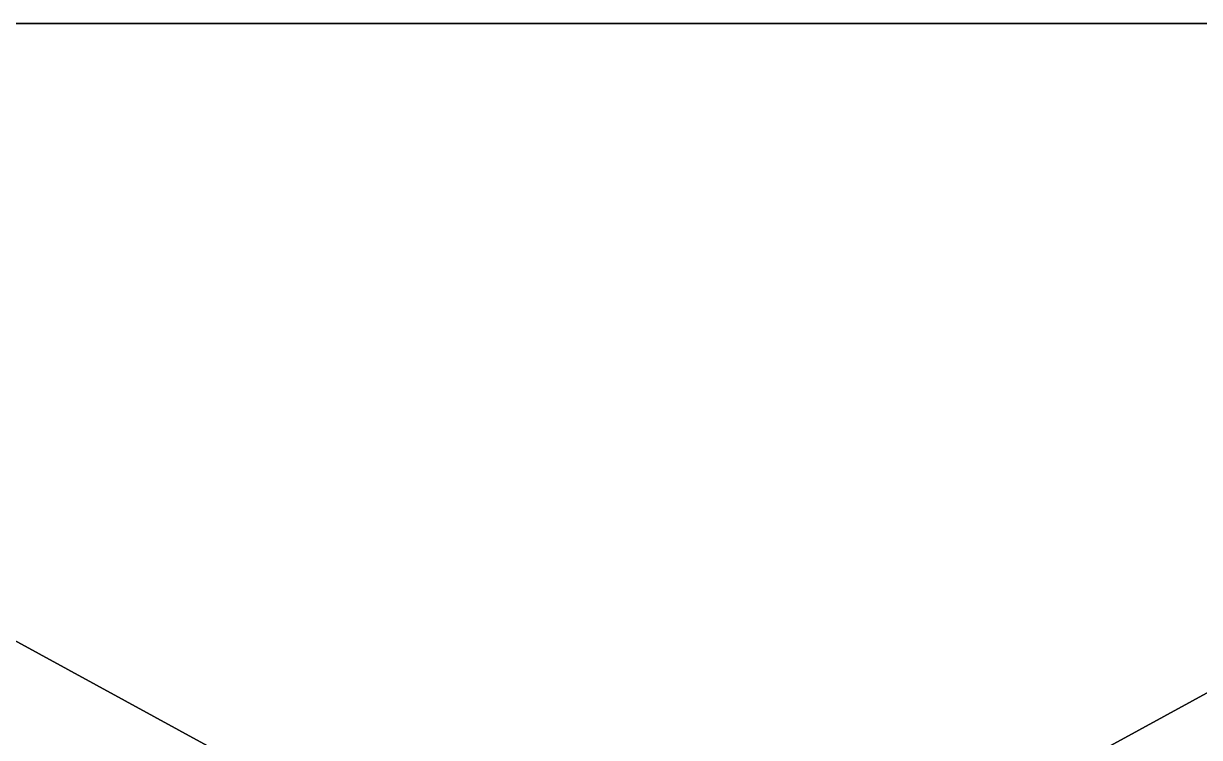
# Model space of a CAD drawing. Extents: x -501 to 185, y -140 to 506.
# Drawn here: x -184.4 to -8.9, y 129.6 to 236.1 of the extents above; entities that cross this region are included whole.
import ezdxf

# ---------------------------------------------------------------- set-up
doc = ezdxf.new("R2010")
doc.units = 0
doc.layers.get('0').update_dxf_attribs({"color": 13, "linetype": 'CONTINUOUS'})

# ---------------------------------------------------------------- blocks, each defined once
blk = doc.blocks.new('GROUP_15')
for p, q in [((395, 289), (0, 289)), ((395, 289, 5), (0, 289, 5))]:
    blk.add_line(p, q)
mesh = blk.add_polyface()
corners = [(395, 0, 5), (0, 289, 5), (0, 0, 5), (395, 289, 5)]
mesh.append_faces([[corners[k] for k in face] for face in [(0, 1, 2), (1, 0, 3)]], dxfattribs={"vtx0": -1})
mesh = blk.add_polyface()
corners = [(0, 289, 5), (395, 289), (0, 289), (395, 289, 5)]
mesh.append_faces([[corners[k] for k in face] for face in [(0, 1, 2), (1, 0, 3)]], dxfattribs={"vtx0": -1})
mesh = blk.add_polyface()
corners = [(395, 289), (0, 0), (0, 289), (395, 0)]
mesh.append_faces([[corners[k] for k in face] for face in [(0, 1, 2), (1, 0, 3)]], dxfattribs={"vtx0": -1})

msp = doc.modelspace()

# ---------------------------------------------------------------- block references
at = {"xscale": 1.34}
msp.add_blockref('GROUP_15', (-354.24, -52.91, 32), dxfattribs=at)

doc.saveas('drawing.dxf')
